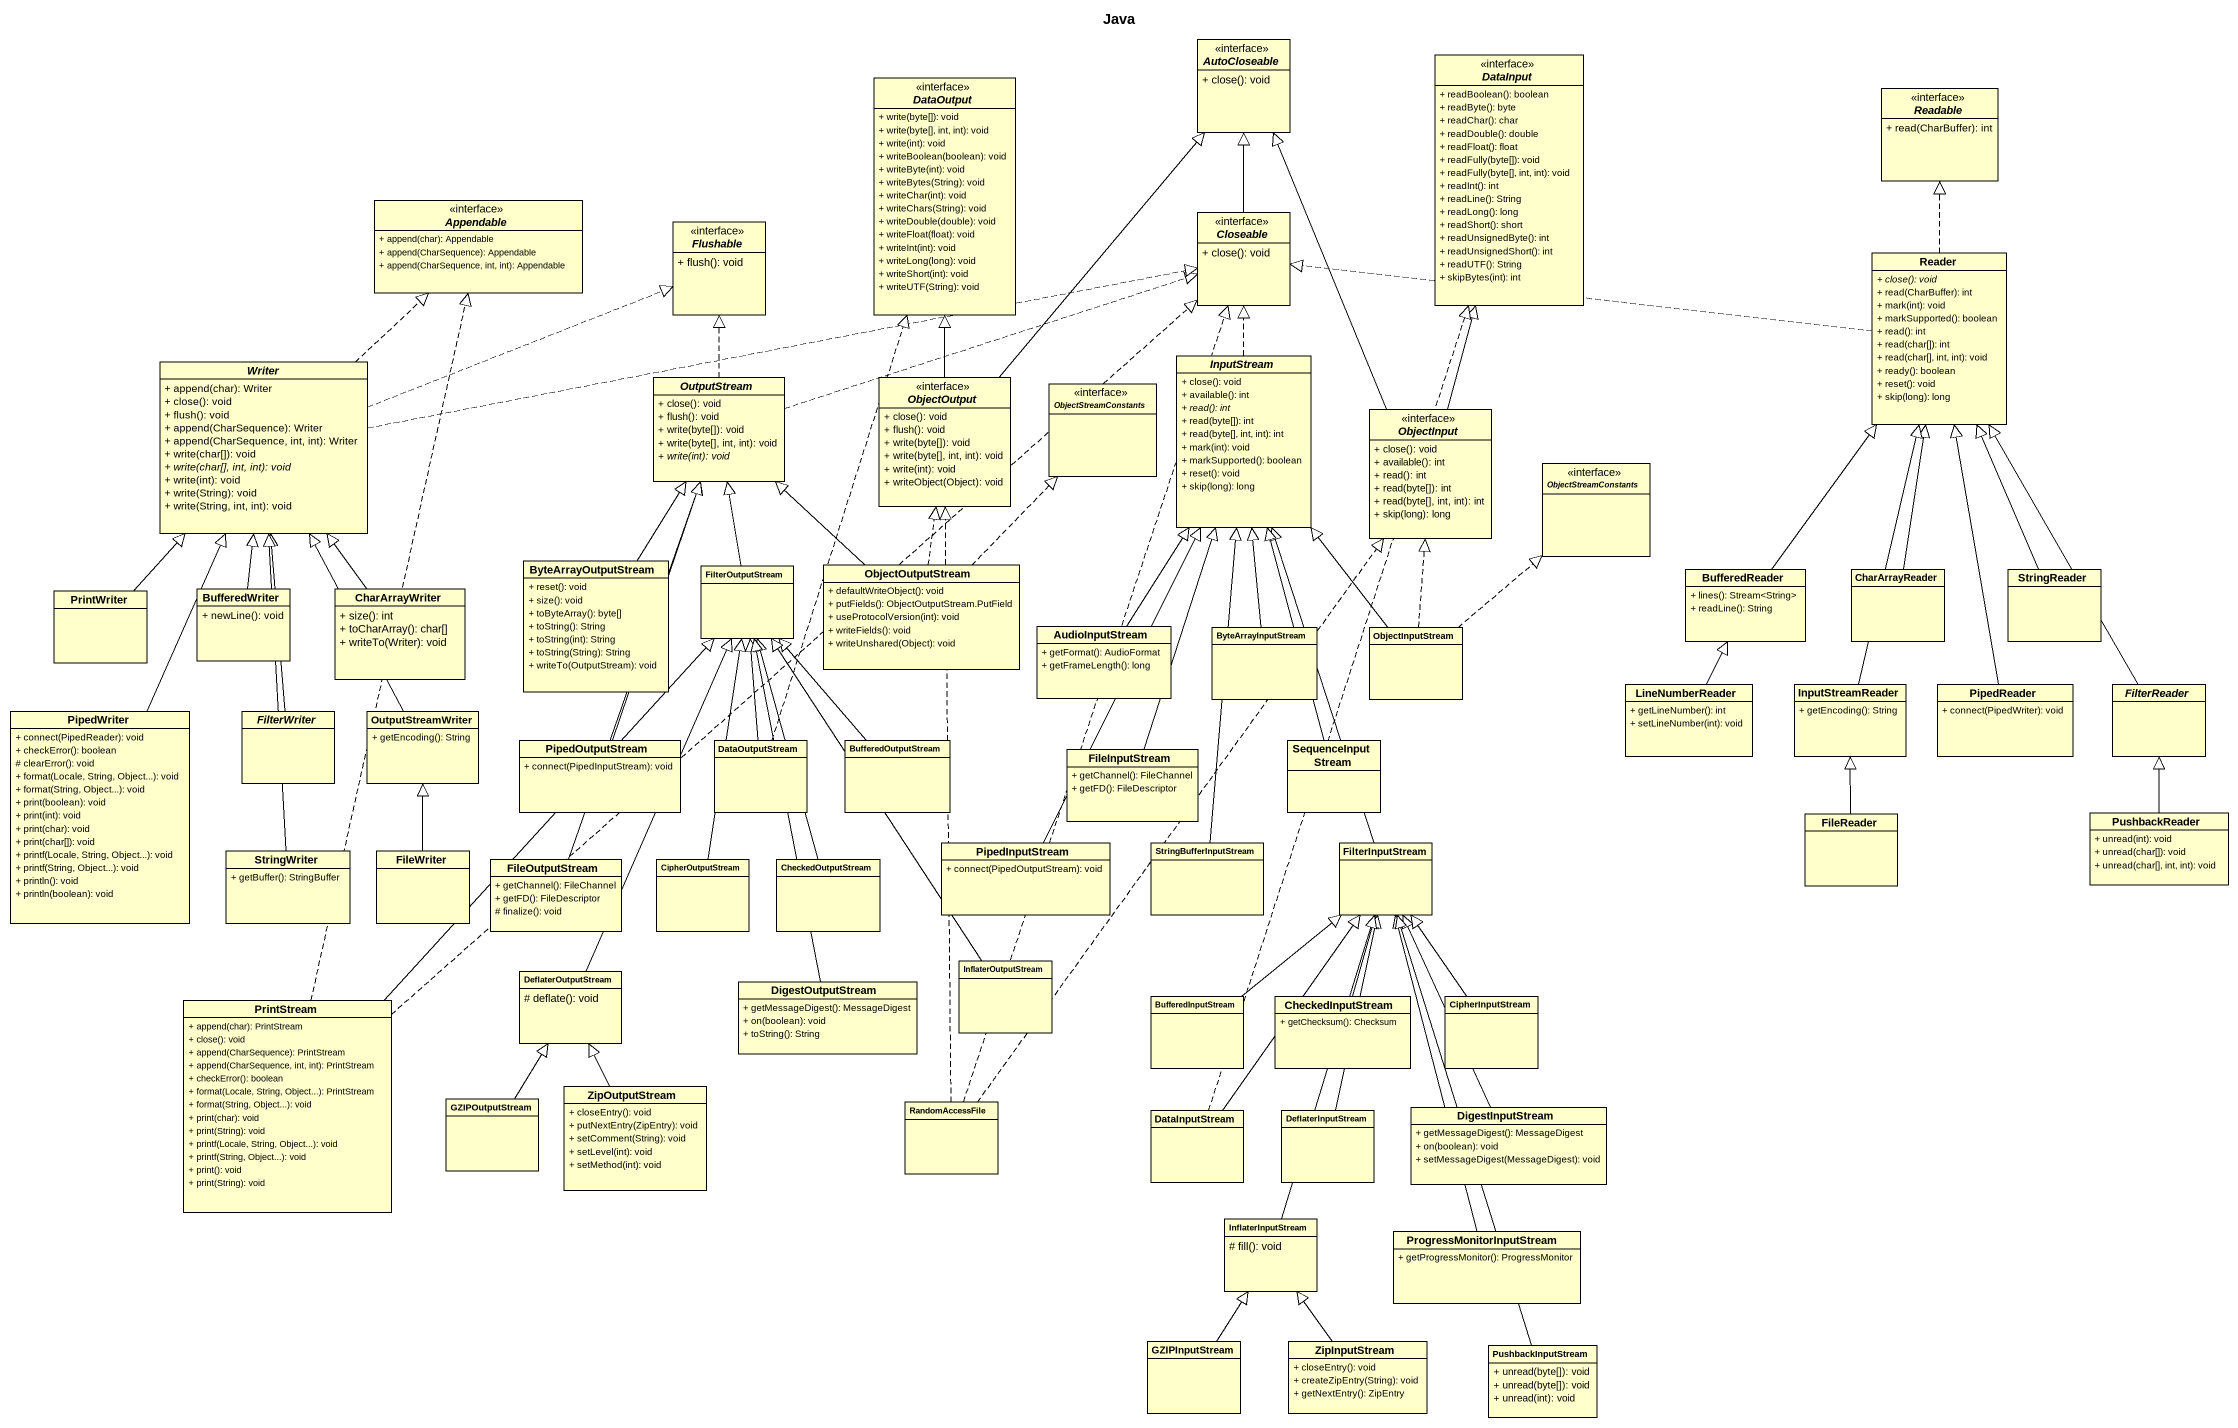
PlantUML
@startuml
title Java
hide circle
hide empty members
skinparam classAttributeIconSize 0
interface AutoCloseable {
  + close(): void
}
interface DataOutput {
  + write(byte[]): void
  + write(byte[], int, int): void
  + write(int): void
  + writeBoolean(boolean): void
  + writeByte(int): void
  + writeBytes(String): void
  + writeChar(int): void
  + writeChars(String): void
  + writeDouble(double): void
  + writeFloat(float): void
  + writeInt(int): void
  + writeLong(long): void
  + writeShort(int): void
  + writeUTF(String): void
}
interface DataInput {
  + readBoolean(): boolean
  + readByte(): byte
  + readChar(): char
  + readDouble(): double
  + readFloat(): float
  + readFully(byte[]): void
  + readFully(byte[], int, int): void
  + readInt(): int
  + readLine(): String
  + readLong(): long
  + readShort(): short
  + readUnsignedByte(): int
  + readUnsignedShort(): int
  + readUTF(): String
  + skipBytes(int): int
}
interface Readable {
  + read(CharBuffer): int
}
interface Appendable {
  + append(char): Appendable
  + append(CharSequence): Appendable
  + append(CharSequence, int, int): Appendable
}
interface Flushable {
  + flush(): void
}
interface Closeable {
  + close(): void
}
class Reader {
  {abstract} + close(): void
  + read(CharBuffer): int
  + mark(int): void
  + markSupported(): boolean
  + read(): int
  + read(char[]): int
  + read(char[], int, int): void
  + ready(): boolean
  + reset(): void
  + skip(long): long
}
abstract class Writer {
  + append(char): Writer
  + close(): void
  + flush(): void
  + append(CharSequence): Writer
  + append(CharSequence, int, int): Writer
  + write(char[]): void
  {abstract} + write(char[], int, int): void
  + write(int): void
  + write(String): void
  + write(String, int, int): void
}
abstract class InputStream {
  + close(): void
  + available(): int
  {abstract} + read(): int
  + read(byte[]): int
  + read(byte[], int, int): int
  + mark(int): void
  + markSupported(): boolean
  + reset(): void
  + skip(long): long
}
abstract class OutputStream {
  + close(): void
  + flush(): void
  + write(byte[]): void
  + write(byte[], int, int): void
  {abstract} + write(int): void
}
interface ObjectOutput {
  + close(): void
  + flush(): void
  + write(byte[]): void
  + write(byte[], int, int): void
  + write(int): void
  + writeObject(Object): void
}
interface ObjectStreamConstants
interface ObjectInput {
  + close(): void
  + available(): int
  + read(): int
  + read(byte[]): int
  + read(byte[], int, int): int
  + skip(long): long
}
interface "ObjectStreamConstants" as ObjectStreamConstants_2
class ByteArrayOutputStream {
  + reset(): void
  + size(): void
  + toByteArray(): byte[]
  + toString(): String
  + toString(int): String
  + toString(String): String
  + writeTo(OutputStream): void
}
class PrintWriter
class BufferedWriter {
  + newLine(): void
}
class CharArrayWriter {
  + size(): int
  + toCharArray(): char[]
  + writeTo(Writer): void
}
class FilterOutputStream
class ObjectOutputStream {
  + defaultWriteObject(): void
  + putFields(): ObjectOutputStream.PutField
  + useProtocolVersion(int): void
  + writeFields(): void
  + writeUnshared(Object): void
}
class BufferedReader {
  + lines(): Stream<String>
  + readLine(): String
}
class CharArrayReader
class StringReader
class AudioInputStream {
  + getFormat(): AudioFormat
  + getFrameLength(): long
}
class ByteArrayInputStream
class ObjectInputStream
class LineNumberReader {
  + getLineNumber(): int
  + setLineNumber(int): void
}
class InputStreamReader {
  + getEncoding(): String
}
class PipedReader {
  + connect(PipedWriter): void
}
abstract class FilterReader
class PipedWriter {
  + connect(PipedReader): void
  + checkError(): boolean
  # clearError(): void
  + format(Locale, String, Object...): void
  + format(String, Object...): void
  + print(boolean): void
  + print(int): void
  + print(char): void
  + print(char[]): void
  + printf(Locale, String, Object...): void
  + printf(String, Object...): void
  + println(): void
  + println(boolean): void
}
abstract class FilterWriter
class OutputStreamWriter {
  + getEncoding(): String
}
class PipedOutputStream {
  + connect(PipedInputStream): void
}
class DataOutputStream
class BufferedOutputStream
class FileInputStream {
  + getChannel(): FileChannel
  + getFD(): FileDescriptor
}
class SequenceInputStream
class PipedInputStream {
  + connect(PipedOutputStream): void
}
class StringBufferInputStream
class FilterInputStream
class FileReader
class PushbackReader {
  + unread(int): void
  + unread(char[]): void
  + unread(char[], int, int): void
}
class StringWriter {
  + getBuffer(): StringBuffer
}
class FileWriter
class FileOutputStream {
  + getChannel(): FileChannel
  + getFD(): FileDescriptor
  # finalize(): void
}
class CipherOutputStream
class CheckedOutputStream
class DeflaterOutputStream {
  # deflate(): void
}
class DigestOutputStream {
  + getMessageDigest(): MessageDigest
  + on(boolean): void
  + toString(): String
}
class InflaterOutputStream
class PrintStream {
  + append(char): PrintStream
  + close(): void
  + append(CharSequence): PrintStream
  + append(CharSequence, int, int): PrintStream
  + checkError(): boolean
  + format(Locale, String, Object...): PrintStream
  + format(String, Object...): void
  + print(char): void
  + print(String): void
  + printf(Locale, String, Object...): void
  + printf(String, Object...): void
  + print(): void
  + print(String): void
}
class BufferedInputStream
class CheckedInputStream {
  + getChecksum(): Checksum
}
class CipherInputStream
class GZIPOutputStream
class ZipOutputStream {
  + closeEntry(): void
  + putNextEntry(ZipEntry): void
  + setComment(String): void
  + setLevel(int): void
  + setMethod(int): void
}
class RandomAccessFile
class DataInputStream
class DeflaterInputStream
class DigestInputStream {
  + getMessageDigest(): MessageDigest
  + on(boolean): void
  + setMessageDigest(MessageDigest): void
}
class InflaterInputStream {
  # fill(): void
}
class ProgressMonitorInputStream {
  + getProgressMonitor(): ProgressMonitor
}
class GZIPInputStream
class ZipInputStream {
  + closeEntry(): void
  + createZipEntry(String): void
  + getNextEntry(): ZipEntry
}
class PushbackInputStream {
  + unread(byte[]): void
  + unread(byte[]): void
  + unread(int): void
}
Closeable -up-|> AutoCloseable
Reader .up.|> Readable
Reader .left.|> Closeable
Writer .up.|> Appendable
Writer .right.|> Flushable
Writer .right.|> Closeable
InputStream .up.|> Closeable
OutputStream .up.|> Flushable
OutputStream .right.|> Closeable
ObjectOutput -up-|> AutoCloseable
ObjectOutput -up-|> DataOutput
ObjectInput -up-|> AutoCloseable
ObjectInput -up-|> DataInput
ByteArrayOutputStream -up-|> OutputStream
PrintWriter -up-|> Writer
BufferedWriter -up-|> Writer
CharArrayWriter -up-|> Writer
FilterOutputStream -up-|> OutputStream
ObjectOutputStream -up-|> OutputStream
ObjectOutputStream .up.|> ObjectOutput
ObjectOutputStream .up.|> ObjectStreamConstants
BufferedReader -up-|> Reader
CharArrayReader -up-|> Reader
StringReader -up-|> Reader
AudioInputStream -up-|> InputStream
ByteArrayInputStream -up-|> InputStream
ObjectInputStream -up-|> InputStream
ObjectInputStream .up.|> ObjectInput
ObjectInputStream .up.|> ObjectStreamConstants_2
LineNumberReader -up-|> BufferedReader
InputStreamReader -up-|> Reader
PipedReader -up-|> Reader
FilterReader -up-|> Reader
PipedWriter -up-|> Writer
FilterWriter -up-|> Writer
OutputStreamWriter -up-|> Writer
PipedOutputStream -up-|> OutputStream
DataOutputStream .up.|> DataOutput
DataOutputStream -up-|> FilterOutputStream
BufferedOutputStream -up-|> FilterOutputStream
FileInputStream -up-|> InputStream
SequenceInputStream -up-|> InputStream
PipedInputStream -up-|> InputStream
StringBufferInputStream -up-|> InputStream
FilterInputStream -up-|> InputStream
FileReader -up-|> InputStreamReader
PushbackReader -up-|> FilterReader
StringWriter -up-|> Writer
FileWriter -up-|> OutputStreamWriter
FileOutputStream -up-|> OutputStream
CipherOutputStream -up-|> FilterOutputStream
CheckedOutputStream -up-|> FilterOutputStream
DeflaterOutputStream -up-|> FilterOutputStream
DigestOutputStream -up-|> FilterOutputStream
InflaterOutputStream -up-|> FilterOutputStream
PrintStream .up.|> Appendable
PrintStream .up.|> Closeable
PrintStream -up-|> FilterOutputStream
BufferedInputStream -up-|> FilterInputStream
CheckedInputStream -up-|> FilterInputStream
CipherInputStream -up-|> FilterInputStream
GZIPOutputStream -up-|> DeflaterOutputStream
ZipOutputStream -up-|> DeflaterOutputStream
RandomAccessFile .up.|> Closeable
RandomAccessFile .up.|> ObjectOutput
RandomAccessFile .up.|> ObjectInput
DataInputStream .up.|> DataInput
DataInputStream -up-|> FilterInputStream
DeflaterInputStream -up-|> FilterInputStream
DigestInputStream -up-|> FilterInputStream
InflaterInputStream -up-|> FilterInputStream
ProgressMonitorInputStream -up-|> FilterInputStream
GZIPInputStream -up-|> InflaterInputStream
ZipInputStream -up-|> InflaterInputStream
PushbackInputStream -up-|> FilterInputStream
@enduml
